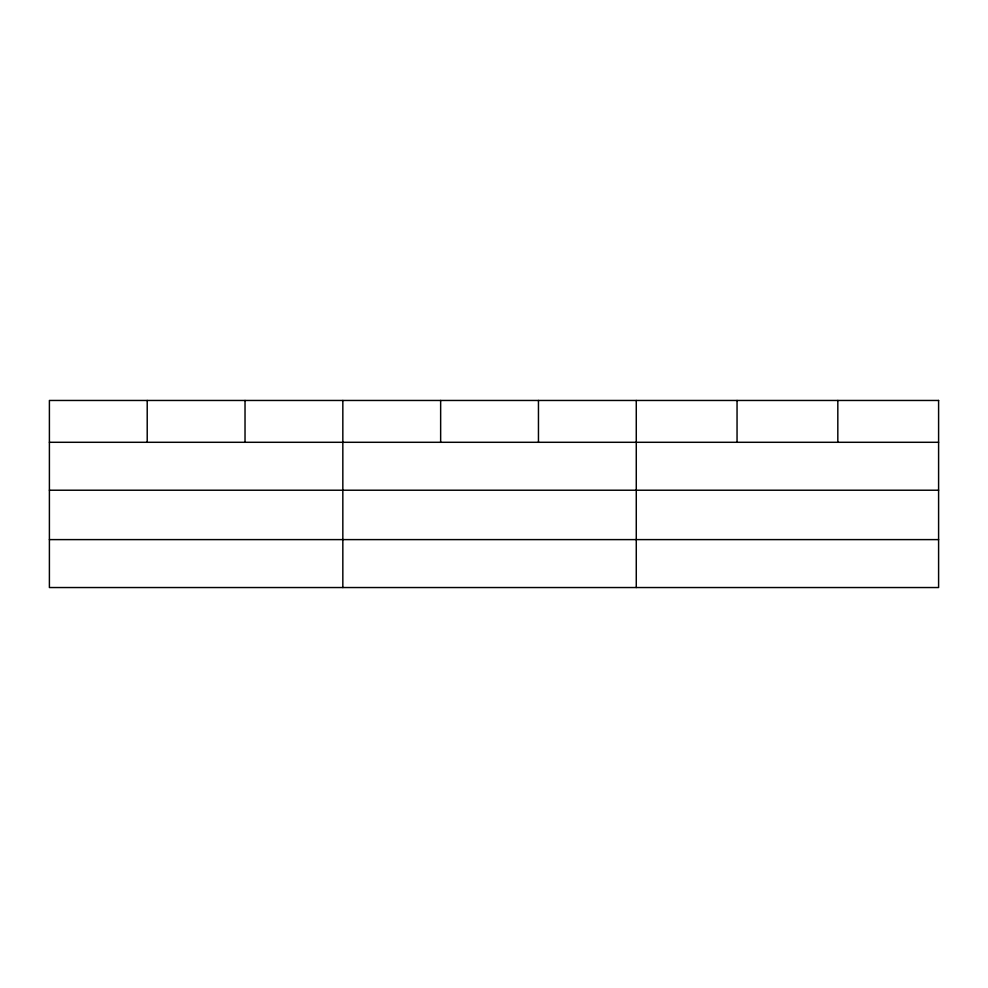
<?xml version="1.0" encoding="UTF-8"?>
<svg xmlns="http://www.w3.org/2000/svg" width="988" height="988" viewBox="0 0 988 988"><rect width="100%" height="100%" fill="white"/><g stroke="black" fill="none" stroke-linecap="round" stroke-linejoin="round"><path stroke-width="1.48" d="M49.4 442.291L938.6 442.291M49.4 490.221L938.6 490.221M49.4 539.609L938.6 539.609M837.824 400.461L837.824 442.291M737.048 400.461L737.048 442.291M636.272 400.461L636.272 587.539M538.46 400.461L538.46 442.291M440.648 400.461L440.648 442.291M342.836 400.461L342.836 587.539M245.024 400.461L245.024 442.291M147.212 400.461L147.212 442.291M938.6 400.461L49.4 400.461L49.4 587.539L938.6 587.539L938.6 400.461"/></g></svg>
